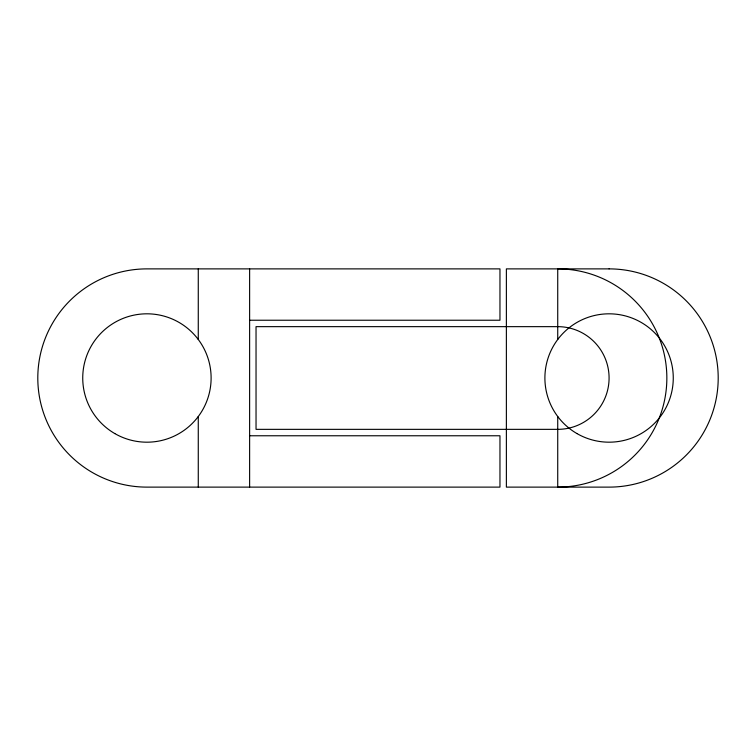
<?xml version="1.0" encoding="UTF-8"?>
<svg xmlns="http://www.w3.org/2000/svg" width="756" height="756" viewBox="0 0 756 756"><rect width="100%" height="100%" fill="white"/><g stroke="black" fill="none" stroke-linecap="round" stroke-linejoin="round"><path stroke-width="1.13" d="M249.622 320.232L499.962 320.232L499.962 268.881L146.919 268.881A109.119 109.119 0 0 0 37.8 378A109.119 109.119 0 0 0 146.919 487.119L499.962 487.119L499.962 435.768L249.622 435.768M557.73 339.491L557.73 268.881A109.119 109.119 0 0 1 666.849 378A109.119 109.119 0 0 1 557.73 487.119L557.73 416.509M249.622 268.881L249.622 487.119M198.27 268.881L198.27 339.491M198.27 416.509L198.27 487.119M609.081 268.881L506.378 268.881L506.378 487.119L609.081 487.119A109.119 109.119 0 0 0 718.2 378A109.119 109.119 0 0 0 609.081 268.881M557.73 326.649L256.038 326.649L256.038 429.351L557.73 429.351A51.351 51.351 0 0 0 609.081 378A51.351 51.351 0 0 0 557.73 326.649M114.827 433.585A64.184 64.184 0 0 0 211.113 378A64.184 64.184 0 0 0 114.827 322.415A64.184 64.184 0 0 0 114.827 433.585M576.989 433.585A64.184 64.184 0 0 0 673.265 378A64.184 64.184 0 0 0 576.989 322.415A64.184 64.184 0 0 0 576.989 433.585"/></g></svg>
